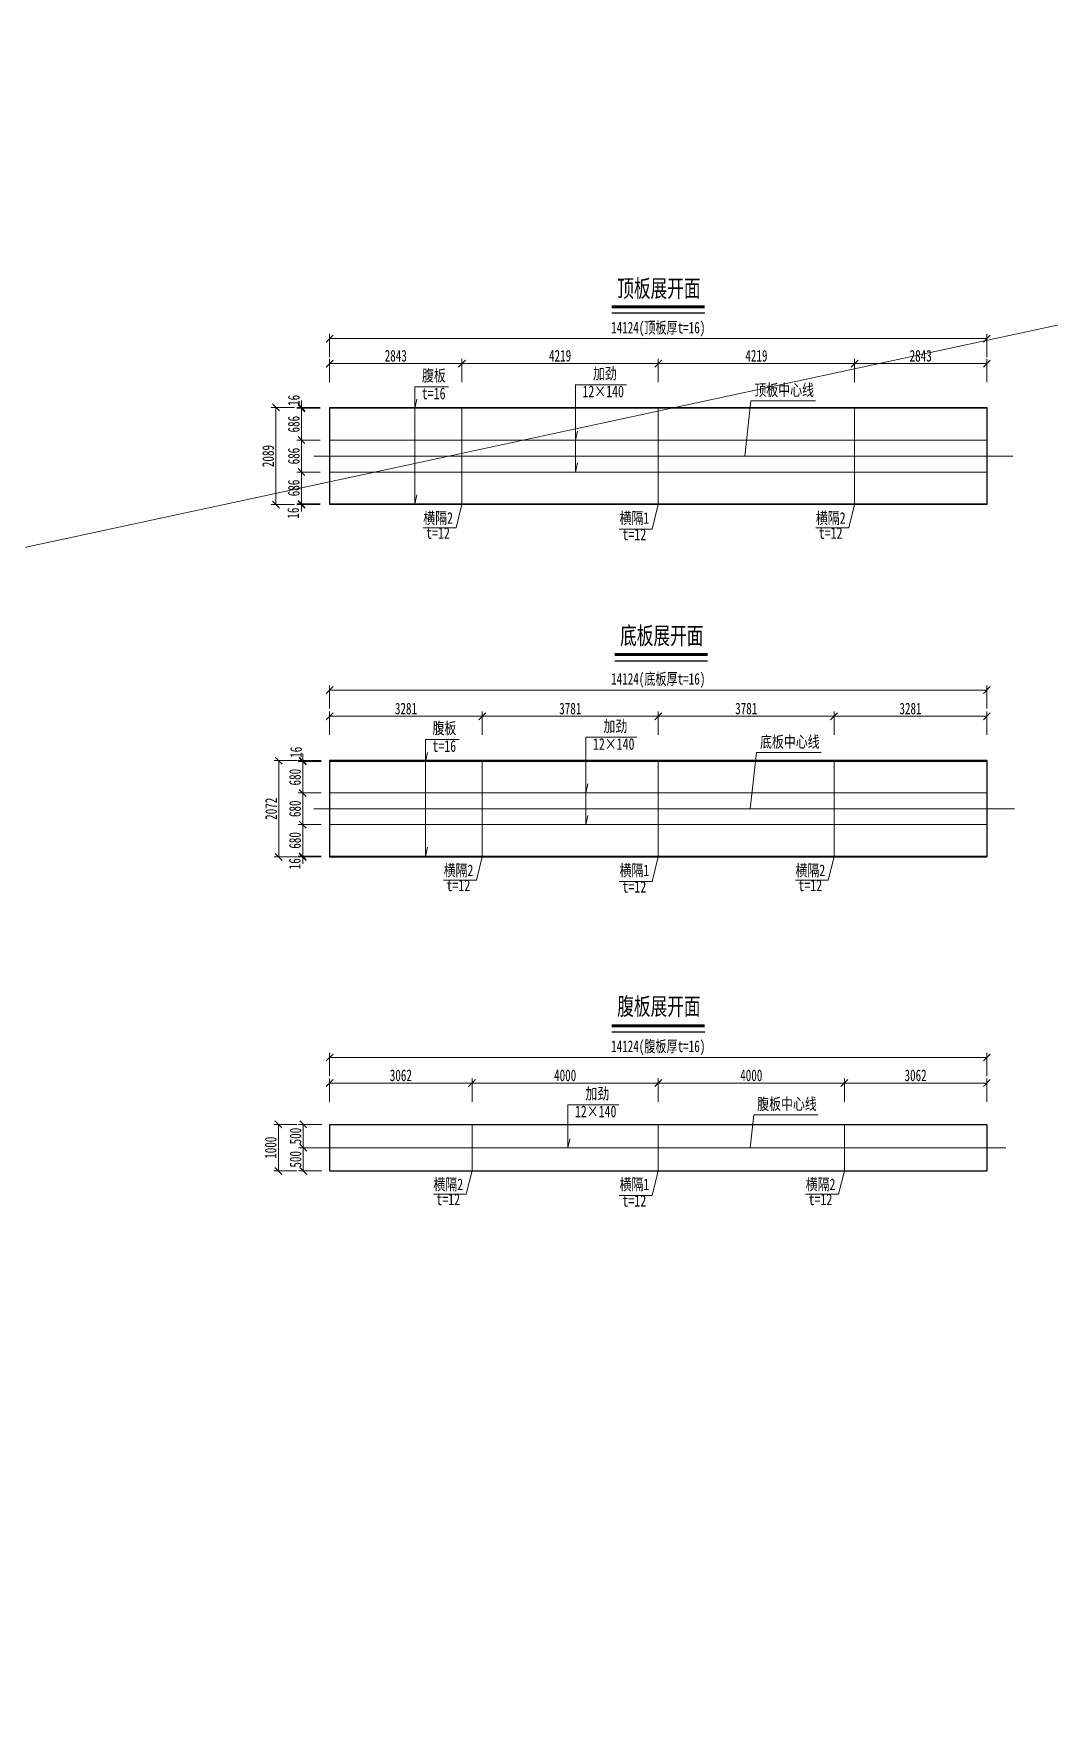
# Model space of a CAD drawing. Header units: millimetres. Extents: x -358959 to 47, y -122282 to 697692.
# Drawn here: x -128342 to -106514, y 109774 to 145938 of the extents above; entities that cross this region are included whole.
import ezdxf
from ezdxf.enums import TextEntityAlignment as Align

# ---------------------------------------------------------------- set-up
doc = ezdxf.new("R2010")
doc.units = ezdxf.units.MM
doc.header["$LTSCALE"] = 2
doc.header["$PDMODE"] = 34
doc.linetypes.add('CENTER2', pattern=[28.575, 19.05, -3.175, 3.175, -3.175])
doc.linetypes.add('DASHED', pattern=[0.75, 0.5, -0.25])
doc.layers.get('Defpoints').update_dxf_attribs({"color": 8, "lineweight": 9})
for name, color, linetype, lineweight in [('中心线', 7, 'CENTER2', 15), ('标注', 4, 'Continuous', 13), ('标注线及字体', 2, 'Continuous', 15), ('桥 构造粗实', 1, 'Continuous', 30), ('虚线', 4, 'DASHED', 15)]:
    doc.layers.add(name, color=color, linetype=linetype, lineweight=lineweight)
doc.styles.add('111', font='仿宋_GB2312.ttf', dxfattribs={"width": 0.7})
doc.styles.add('BM_Anno', font='仿宋_GB2312.ttf', dxfattribs={"width": 0.85})
doc.dimstyles.new('200', dxfattribs={"dimscale": 0, "dimtxt": 2.5, "dimasz": 1.5, "dimexe": 1, "dimexo": 1, "dimgap": 0.4, "dimtad": 1, "dimdec": 0, "dimdsep": 46, "dimtxsty": '111', "dimblk": 'OBLIQUE', "dimcen": 0, "dimclrd": 256, "dimclre": 256, "dimclrt": 256, "dimadec": 4, "dimazin": 0, "dimtfac": 1, "dimtdec": 0, "dimtmove": 2, "dimatfit": 3, "dimfxl": 4, "dimfxlon": 1, "dimtolj": 1, "dimlwd": -1, "dimlwe": -1, "dimarcsym": 0})

# ---------------------------------------------------------------- blocks, each defined once
blk = doc.blocks.new('_Oblique')
at = {"color": 0, "linetype": 'ByBlock', "lineweight": -2}
blk.add_line((-0.5, -0.5), (0.5, 0.5), dxfattribs=at)
blk = doc.blocks.new('*D3788')
at = {"layer": 'Defpoints', "color": 0, "ltscale": 5, "transparency": 16777216}
for p in [(47, 128645), (-143672, 126952), (-174, 126952)]:
    blk.add_point(p, dxfattribs=at)
at = {"layer": '标注', "ltscale": 5, "transparency": 16777216}
for p, q in [((-41, 128645), (-208, 128645)), ((-174, 128645), (-174, 126952)), ((-308, 126952), (-141, 126952))]:
    blk.add_line(p, q, dxfattribs=at)
at = {"layer": '标注', "ltscale": 5, "transparency": 16777216, "xscale": 50.00000000000006, "yscale": 50.00000000000006, "zscale": 50.00000000000006}
for p, rotation in [((-174, 128645), 90), ((-174, 126952), 270)]:
    blk.add_blockref('_Oblique', p, dxfattribs=dict(at, rotation=rotation))
at = {"layer": '标注', "ltscale": 5, "transparency": 16777216, "insert": (-229, 127798), "char_height": 83.3, "attachment_point": 5, "rotation": 90, "style": '111'}
blk.add_mtext('\\A1;1693', dxfattribs=at)
blk = doc.blocks.new('*D3859')
at = {"layer": 'Defpoints', "color": 0, "ltscale": 5, "transparency": 16777216}
for p in [(-122586, 137883), (-121982, 137899), (-121982, 137883)]:
    blk.add_point(p, dxfattribs=at)
at = {"layer": '标注', "ltscale": 5, "transparency": 16777216}
for p, q in [((-122186, 137899), (-122686, 137899)), ((-122186, 137883), (-122686, 137883)), ((-122586, 137899), (-122586, 138049)), ((-122586, 137899), (-122586, 137883)), ((-122586, 137883), (-122586, 137733))]:
    blk.add_line(p, q, dxfattribs=at)
at = {"layer": '标注', "ltscale": 5, "transparency": 16777216, "xscale": 150.0000000000001, "yscale": 150.0000000000001, "zscale": 150.0000000000001}
for p, rotation in [((-122586, 137899), 270), ((-122586, 137883), 90)]:
    blk.add_blockref('_Oblique', p, dxfattribs=dict(at, rotation=rotation))
at = {"layer": '标注', "ltscale": 5, "transparency": 16777216, "insert": (-122750, 138051), "char_height": 250, "attachment_point": 5, "rotation": 90, "style": '111'}
blk.add_mtext('\\A1;16', dxfattribs=at)
blk = doc.blocks.new('*D3860')
at = {"layer": 'Defpoints', "color": 0, "ltscale": 5, "transparency": 16777216}
for p in [(-121982, 137883), (-122586, 137197), (-121982, 137197)]:
    blk.add_point(p, dxfattribs=at)
at = {"layer": '标注', "ltscale": 5, "transparency": 16777216}
for p, q in [((-122186, 137883), (-122686, 137883)), ((-122586, 137883), (-122586, 137197)), ((-122186, 137197), (-122686, 137197))]:
    blk.add_line(p, q, dxfattribs=at)
at = {"layer": '标注', "ltscale": 5, "transparency": 16777216, "xscale": 150.0000000000001, "yscale": 150.0000000000001, "zscale": 150.0000000000001}
for p, rotation in [((-122586, 137883), 90), ((-122586, 137197), 270)]:
    blk.add_blockref('_Oblique', p, dxfattribs=dict(at, rotation=rotation))
at = {"layer": '标注', "ltscale": 5, "transparency": 16777216, "insert": (-122751, 137540), "char_height": 250, "attachment_point": 5, "rotation": 90, "style": '111'}
blk.add_mtext('\\A1;686', dxfattribs=at)
blk = doc.blocks.new('*D3861')
at = {"layer": 'Defpoints', "color": 0, "ltscale": 5, "transparency": 16777216}
for p in [(-121982, 137197), (-122586, 136511), (-121982, 136511)]:
    blk.add_point(p, dxfattribs=at)
at = {"layer": '标注', "ltscale": 5, "transparency": 16777216}
for p, q in [((-122186, 137197), (-122686, 137197)), ((-122586, 137197), (-122586, 136511)), ((-122186, 136511), (-122686, 136511))]:
    blk.add_line(p, q, dxfattribs=at)
at = {"layer": '标注', "ltscale": 5, "transparency": 16777216, "xscale": 150.0000000000001, "yscale": 150.0000000000001, "zscale": 150.0000000000001}
for p, rotation in [((-122586, 137197), 90), ((-122586, 136511), 270)]:
    blk.add_blockref('_Oblique', p, dxfattribs=dict(at, rotation=rotation))
at = {"layer": '标注', "ltscale": 5, "transparency": 16777216, "insert": (-122751, 136854), "char_height": 250, "attachment_point": 5, "rotation": 90, "style": '111'}
blk.add_mtext('\\A1;686', dxfattribs=at)
blk = doc.blocks.new('*D3862')
at = {"layer": 'Defpoints', "color": 0, "ltscale": 5, "transparency": 16777216}
for p in [(-121982, 136511), (-122586, 135826), (-121982, 135826)]:
    blk.add_point(p, dxfattribs=at)
at = {"layer": '标注', "ltscale": 5, "transparency": 16777216}
for p, q in [((-122186, 136511), (-122686, 136511)), ((-122586, 136511), (-122586, 135826)), ((-122186, 135826), (-122686, 135826))]:
    blk.add_line(p, q, dxfattribs=at)
at = {"layer": '标注', "ltscale": 5, "transparency": 16777216, "xscale": 150.0000000000001, "yscale": 150.0000000000001, "zscale": 150.0000000000001}
for p, rotation in [((-122586, 136511), 90), ((-122586, 135826), 270)]:
    blk.add_blockref('_Oblique', p, dxfattribs=dict(at, rotation=rotation))
at = {"layer": '标注', "ltscale": 5, "transparency": 16777216, "insert": (-122751, 136168), "char_height": 250, "attachment_point": 5, "rotation": 90, "style": '111'}
blk.add_mtext('\\A1;686', dxfattribs=at)
blk = doc.blocks.new('*D3863')
at = {"layer": 'Defpoints', "color": 0, "ltscale": 5, "transparency": 16777216}
for p in [(-122586, 135810), (-121982, 135826), (-121982, 135810)]:
    blk.add_point(p, dxfattribs=at)
at = {"layer": '标注', "ltscale": 5, "transparency": 16777216}
for p, q in [((-122586, 135826), (-122586, 135976)), ((-122186, 135826), (-122686, 135826)), ((-122186, 135810), (-122686, 135810)), ((-122586, 135826), (-122586, 135810)), ((-122586, 135810), (-122586, 135660))]:
    blk.add_line(p, q, dxfattribs=at)
at = {"layer": '标注', "ltscale": 5, "transparency": 16777216, "xscale": 150.0000000000001, "yscale": 150.0000000000001, "zscale": 150.0000000000001}
for p, rotation in [((-122586, 135826), 270), ((-122586, 135810), 90)]:
    blk.add_blockref('_Oblique', p, dxfattribs=dict(at, rotation=rotation))
at = {"layer": '标注', "ltscale": 5, "transparency": 16777216, "insert": (-122764, 135627), "char_height": 250, "attachment_point": 5, "rotation": 90, "style": '111'}
blk.add_mtext('\\A1;16', dxfattribs=at)
blk = doc.blocks.new('*D3864')
at = {"layer": 'Defpoints', "color": 0, "ltscale": 5, "transparency": 16777216}
for p in [(-121982, 137899), (-123137, 135810), (-121982, 135810)]:
    blk.add_point(p, dxfattribs=at)
at = {"layer": '标注', "ltscale": 5, "transparency": 16777216}
for p, q in [((-122737, 137899), (-123237, 137899)), ((-123137, 137899), (-123137, 135810)), ((-122737, 135810), (-123237, 135810))]:
    blk.add_line(p, q, dxfattribs=at)
at = {"layer": '标注', "ltscale": 5, "transparency": 16777216, "xscale": 150.0000000000001, "yscale": 150.0000000000001, "zscale": 150.0000000000001}
for p, rotation in [((-123137, 137899), 90), ((-123137, 135810), 270)]:
    blk.add_blockref('_Oblique', p, dxfattribs=dict(at, rotation=rotation))
at = {"layer": '标注', "ltscale": 5, "transparency": 16777216, "insert": (-123302, 136854), "char_height": 250, "attachment_point": 5, "rotation": 90, "style": '111'}
blk.add_mtext('\\A1;2089', dxfattribs=at)
blk = doc.blocks.new('*D3865')
at = {"layer": 'Defpoints', "color": 0, "ltscale": 5, "transparency": 16777216}
for p in [(-119139, 138844), (-121982, 137899), (-119139, 137899)]:
    blk.add_point(p, dxfattribs=at)
at = {"layer": '标注', "ltscale": 5, "transparency": 16777216}
for p, q in [((-121982, 138444), (-121982, 138944)), ((-119139, 138444), (-119139, 138944)), ((-121982, 138844), (-119139, 138844))]:
    blk.add_line(p, q, dxfattribs=at)
at = {"layer": '标注', "ltscale": 5, "transparency": 16777216, "xscale": 150.0000000000001, "yscale": 150.0000000000001, "zscale": 150.0000000000001, "rotation": 180}
blk.add_blockref('_Oblique', (-121982, 138844), dxfattribs=at)
at = {"layer": '标注', "ltscale": 5, "transparency": 16777216, "xscale": 150.0000000000001, "yscale": 150.0000000000001, "zscale": 150.0000000000001}
blk.add_blockref('_Oblique', (-119139, 138844), dxfattribs=at)
at = {"layer": '标注', "ltscale": 5, "transparency": 16777216, "insert": (-120560, 139009), "char_height": 250, "attachment_point": 5, "style": '111'}
blk.add_mtext('\\A1;2843', dxfattribs=at)
blk = doc.blocks.new('*D3866')
at = {"layer": 'Defpoints', "color": 0, "ltscale": 5, "transparency": 16777216}
for p in [(-114920, 138844), (-114920, 137899), (-119139, 137763)]:
    blk.add_point(p, dxfattribs=at)
at = {"layer": '标注', "ltscale": 5, "transparency": 16777216}
for p, q in [((-119139, 138444), (-119139, 138944)), ((-114920, 138444), (-114920, 138944)), ((-119139, 138844), (-114920, 138844))]:
    blk.add_line(p, q, dxfattribs=at)
at = {"layer": '标注', "ltscale": 5, "transparency": 16777216, "xscale": 150.0000000000001, "yscale": 150.0000000000001, "zscale": 150.0000000000001, "rotation": 180}
blk.add_blockref('_Oblique', (-119139, 138844), dxfattribs=at)
at = {"layer": '标注', "ltscale": 5, "transparency": 16777216, "xscale": 150.0000000000001, "yscale": 150.0000000000001, "zscale": 150.0000000000001}
blk.add_blockref('_Oblique', (-114920, 138844), dxfattribs=at)
at = {"layer": '标注', "ltscale": 5, "transparency": 16777216, "insert": (-117029, 139009), "char_height": 250, "attachment_point": 5, "style": '111'}
blk.add_mtext('\\A1;4219', dxfattribs=at)
blk = doc.blocks.new('*D3709')
at = {"layer": 'Defpoints', "color": 0, "ltscale": 5, "transparency": 16777216}
for p in [(-110701, 138844), (-110701, 137446), (-107858, 137411)]:
    blk.add_point(p, dxfattribs=at)
at = {"layer": '标注', "ltscale": 5, "transparency": 16777216}
for p, q in [((-110701, 138444), (-110701, 138944)), ((-107858, 138444), (-107858, 138944)), ((-107858, 138844), (-110701, 138844))]:
    blk.add_line(p, q, dxfattribs=at)
at = {"layer": '标注', "ltscale": 5, "transparency": 16777216, "xscale": 150.0000000000001, "yscale": 150.0000000000001, "zscale": 150.0000000000001, "rotation": 180}
blk.add_blockref('_Oblique', (-110701, 138844), dxfattribs=at)
at = {"layer": '标注', "ltscale": 5, "transparency": 16777216, "xscale": 150.0000000000001, "yscale": 150.0000000000001, "zscale": 150.0000000000001}
blk.add_blockref('_Oblique', (-107858, 138844), dxfattribs=at)
at = {"layer": '标注', "ltscale": 5, "transparency": 16777216, "insert": (-109279, 139009), "char_height": 250, "attachment_point": 5, "style": '111'}
blk.add_mtext('\\A1;2843', dxfattribs=at)
blk = doc.blocks.new('*D3710')
at = {"layer": 'Defpoints', "color": 0, "ltscale": 5, "transparency": 16777216}
for p in [(-114920, 138844), (-114920, 137570), (-110701, 137446)]:
    blk.add_point(p, dxfattribs=at)
at = {"layer": '标注', "ltscale": 5, "transparency": 16777216}
for p, q in [((-114920, 138444), (-114920, 138944)), ((-110701, 138444), (-110701, 138944)), ((-110701, 138844), (-114920, 138844))]:
    blk.add_line(p, q, dxfattribs=at)
at = {"layer": '标注', "ltscale": 5, "transparency": 16777216, "xscale": 150.0000000000001, "yscale": 150.0000000000001, "zscale": 150.0000000000001, "rotation": 180}
blk.add_blockref('_Oblique', (-114920, 138844), dxfattribs=at)
at = {"layer": '标注', "ltscale": 5, "transparency": 16777216, "xscale": 150.0000000000001, "yscale": 150.0000000000001, "zscale": 150.0000000000001}
blk.add_blockref('_Oblique', (-110701, 138844), dxfattribs=at)
at = {"layer": '标注', "ltscale": 5, "transparency": 16777216, "insert": (-112810, 139009), "char_height": 250, "attachment_point": 5, "style": '111'}
blk.add_mtext('\\A1;4219', dxfattribs=at)
blk = doc.blocks.new('*D3867')
at = {"layer": 'Defpoints', "color": 0, "ltscale": 5, "transparency": 16777216}
for p in [(-107858, 139379), (-121982, 137899), (-107858, 137899)]:
    blk.add_point(p, dxfattribs=at)
at = {"layer": '标注', "ltscale": 5, "transparency": 16777216}
for p, q in [((-121982, 138979), (-121982, 139479)), ((-121982, 139379), (-107858, 139379)), ((-107858, 138979), (-107858, 139479))]:
    blk.add_line(p, q, dxfattribs=at)
at = {"layer": '标注', "ltscale": 5, "transparency": 16777216, "xscale": 150.0000000000001, "yscale": 150.0000000000001, "zscale": 150.0000000000001, "rotation": 180}
blk.add_blockref('_Oblique', (-121982, 139379), dxfattribs=at)
at = {"layer": '标注', "ltscale": 5, "transparency": 16777216, "xscale": 150.0000000000001, "yscale": 150.0000000000001, "zscale": 150.0000000000001}
blk.add_blockref('_Oblique', (-107858, 139379), dxfattribs=at)
at = {"layer": '标注', "ltscale": 5, "transparency": 16777216, "insert": (-114920, 139583), "char_height": 250, "attachment_point": 5, "style": '111'}
blk.add_mtext('\\A1;14124(顶板厚t=16)', dxfattribs=at)
blk = doc.blocks.new('*D3868')
at = {"layer": 'Defpoints', "color": 0, "ltscale": 5, "transparency": 16777216}
for p in [(-122560, 130305), (-121982, 130305), (-121982, 130289)]:
    blk.add_point(p, dxfattribs=at)
at = {"layer": '标注', "ltscale": 5, "transparency": 16777216}
for p, q in [((-122160, 130305), (-122660, 130305)), ((-122160, 130289), (-122660, 130289)), ((-122560, 130305), (-122560, 130455)), ((-122560, 130289), (-122560, 130305)), ((-122560, 130289), (-122560, 130139))]:
    blk.add_line(p, q, dxfattribs=at)
at = {"layer": '标注', "ltscale": 5, "transparency": 16777216, "xscale": 150.0000000000001, "yscale": 150.0000000000001, "zscale": 150.0000000000001}
for p, rotation in [((-122560, 130305), 270), ((-122560, 130289), 90)]:
    blk.add_blockref('_Oblique', p, dxfattribs=dict(at, rotation=rotation))
at = {"layer": '标注', "ltscale": 5, "transparency": 16777216, "insert": (-122704, 130485), "char_height": 250, "attachment_point": 5, "rotation": 90, "style": '111'}
blk.add_mtext('\\A1;16', dxfattribs=at)
blk = doc.blocks.new('*D3869')
at = {"layer": 'Defpoints', "color": 0, "ltscale": 5, "transparency": 16777216}
for p in [(-121982, 130289), (-122560, 129609), (-121982, 129609)]:
    blk.add_point(p, dxfattribs=at)
at = {"layer": '标注', "ltscale": 5, "transparency": 16777216}
for p, q in [((-122160, 130289), (-122660, 130289)), ((-122560, 130289), (-122560, 129609)), ((-122160, 129609), (-122660, 129609))]:
    blk.add_line(p, q, dxfattribs=at)
at = {"layer": '标注', "ltscale": 5, "transparency": 16777216, "xscale": 150.0000000000001, "yscale": 150.0000000000001, "zscale": 150.0000000000001}
for p, rotation in [((-122560, 130289), 90), ((-122560, 129609), 270)]:
    blk.add_blockref('_Oblique', p, dxfattribs=dict(at, rotation=rotation))
at = {"layer": '标注', "ltscale": 5, "transparency": 16777216, "insert": (-122725, 129949), "char_height": 250, "attachment_point": 5, "rotation": 90, "style": '111'}
blk.add_mtext('\\A1;680', dxfattribs=at)
blk = doc.blocks.new('*D3870')
at = {"layer": 'Defpoints', "color": 0, "ltscale": 5, "transparency": 16777216}
for p in [(-121982, 129609), (-122560, 128929), (-121982, 128929)]:
    blk.add_point(p, dxfattribs=at)
at = {"layer": '标注', "ltscale": 5, "transparency": 16777216}
for p, q in [((-122160, 129609), (-122660, 129609)), ((-122560, 129609), (-122560, 128929)), ((-122160, 128929), (-122660, 128929))]:
    blk.add_line(p, q, dxfattribs=at)
at = {"layer": '标注', "ltscale": 5, "transparency": 16777216, "xscale": 150.0000000000001, "yscale": 150.0000000000001, "zscale": 150.0000000000001}
for p, rotation in [((-122560, 129609), 90), ((-122560, 128929), 270)]:
    blk.add_blockref('_Oblique', p, dxfattribs=dict(at, rotation=rotation))
at = {"layer": '标注', "ltscale": 5, "transparency": 16777216, "insert": (-122725, 129269), "char_height": 250, "attachment_point": 5, "rotation": 90, "style": '111'}
blk.add_mtext('\\A1;680', dxfattribs=at)
blk = doc.blocks.new('*D3871')
at = {"layer": 'Defpoints', "color": 0, "ltscale": 5, "transparency": 16777216}
for p in [(-121982, 128929), (-122560, 128249), (-121982, 128249)]:
    blk.add_point(p, dxfattribs=at)
at = {"layer": '标注', "ltscale": 5, "transparency": 16777216}
for p, q in [((-122160, 128929), (-122660, 128929)), ((-122560, 128929), (-122560, 128249)), ((-122160, 128249), (-122660, 128249))]:
    blk.add_line(p, q, dxfattribs=at)
at = {"layer": '标注', "ltscale": 5, "transparency": 16777216, "xscale": 150.0000000000001, "yscale": 150.0000000000001, "zscale": 150.0000000000001}
for p, rotation in [((-122560, 128929), 90), ((-122560, 128249), 270)]:
    blk.add_blockref('_Oblique', p, dxfattribs=dict(at, rotation=rotation))
at = {"layer": '标注', "ltscale": 5, "transparency": 16777216, "insert": (-122725, 128589), "char_height": 250, "attachment_point": 5, "rotation": 90, "style": '111'}
blk.add_mtext('\\A1;680', dxfattribs=at)
blk = doc.blocks.new('*D3872')
at = {"layer": 'Defpoints', "color": 0, "ltscale": 5, "transparency": 16777216}
for p in [(-122560, 128233), (-121982, 128249), (-121982, 128233)]:
    blk.add_point(p, dxfattribs=at)
at = {"layer": '标注', "ltscale": 5, "transparency": 16777216}
for p, q in [((-122560, 128249), (-122560, 128399)), ((-122160, 128249), (-122660, 128249)), ((-122160, 128233), (-122660, 128233)), ((-122560, 128249), (-122560, 128233)), ((-122560, 128233), (-122560, 128083))]:
    blk.add_line(p, q, dxfattribs=at)
at = {"layer": '标注', "ltscale": 5, "transparency": 16777216, "xscale": 150.0000000000001, "yscale": 150.0000000000001, "zscale": 150.0000000000001}
for p, rotation in [((-122560, 128249), 270), ((-122560, 128233), 90)]:
    blk.add_blockref('_Oblique', p, dxfattribs=dict(at, rotation=rotation))
at = {"layer": '标注', "ltscale": 5, "transparency": 16777216, "insert": (-122731, 128087), "char_height": 250, "attachment_point": 5, "rotation": 90, "style": '111'}
blk.add_mtext('\\A1;16', dxfattribs=at)
blk = doc.blocks.new('*D3873')
at = {"layer": 'Defpoints', "color": 0, "ltscale": 5, "transparency": 16777216}
for p in [(-123074, 130305), (-121982, 130305), (-121982, 128233)]:
    blk.add_point(p, dxfattribs=at)
at = {"layer": '标注', "ltscale": 5, "transparency": 16777216}
for p, q in [((-122674, 130305), (-123174, 130305)), ((-123074, 128233), (-123074, 130305)), ((-122674, 128233), (-123174, 128233))]:
    blk.add_line(p, q, dxfattribs=at)
at = {"layer": '标注', "ltscale": 5, "transparency": 16777216, "xscale": 150.0000000000001, "yscale": 150.0000000000001, "zscale": 150.0000000000001}
for p, rotation in [((-123074, 130305), 90), ((-123074, 128233), 270)]:
    blk.add_blockref('_Oblique', p, dxfattribs=dict(at, rotation=rotation))
at = {"layer": '标注', "ltscale": 5, "transparency": 16777216, "insert": (-123239, 129269), "char_height": 250, "attachment_point": 5, "rotation": 90, "style": '111'}
blk.add_mtext('\\A1;2072', dxfattribs=at)
blk = doc.blocks.new('*D3874')
at = {"layer": 'Defpoints', "color": 0, "ltscale": 5, "transparency": 16777216}
for p in [(-118701, 131258), (-121982, 130305), (-118701, 130305)]:
    blk.add_point(p, dxfattribs=at)
at = {"layer": '标注', "ltscale": 5, "transparency": 16777216}
for p, q in [((-121982, 130858), (-121982, 131358)), ((-118701, 130858), (-118701, 131358)), ((-121982, 131258), (-118701, 131258))]:
    blk.add_line(p, q, dxfattribs=at)
at = {"layer": '标注', "ltscale": 5, "transparency": 16777216, "xscale": 150.0000000000001, "yscale": 150.0000000000001, "zscale": 150.0000000000001, "rotation": 180}
blk.add_blockref('_Oblique', (-121982, 131258), dxfattribs=at)
at = {"layer": '标注', "ltscale": 5, "transparency": 16777216, "xscale": 150.0000000000001, "yscale": 150.0000000000001, "zscale": 150.0000000000001}
blk.add_blockref('_Oblique', (-118701, 131258), dxfattribs=at)
at = {"layer": '标注', "ltscale": 5, "transparency": 16777216, "insert": (-120341, 131423), "char_height": 250, "attachment_point": 5, "style": '111'}
blk.add_mtext('\\A1;3281', dxfattribs=at)
blk = doc.blocks.new('*D3875')
at = {"layer": 'Defpoints', "color": 0, "ltscale": 5, "transparency": 16777216}
for p in [(-107858, 131823), (-121982, 130305), (-107858, 130305)]:
    blk.add_point(p, dxfattribs=at)
at = {"layer": '标注', "ltscale": 5, "transparency": 16777216}
for p, q in [((-121982, 131423), (-121982, 131923)), ((-121982, 131823), (-107858, 131823)), ((-107858, 131423), (-107858, 131923))]:
    blk.add_line(p, q, dxfattribs=at)
at = {"layer": '标注', "ltscale": 5, "transparency": 16777216, "xscale": 150.0000000000001, "yscale": 150.0000000000001, "zscale": 150.0000000000001, "rotation": 180}
blk.add_blockref('_Oblique', (-121982, 131823), dxfattribs=at)
at = {"layer": '标注', "ltscale": 5, "transparency": 16777216, "xscale": 150.0000000000001, "yscale": 150.0000000000001, "zscale": 150.0000000000001}
blk.add_blockref('_Oblique', (-107858, 131823), dxfattribs=at)
at = {"layer": '标注', "ltscale": 5, "transparency": 16777216, "insert": (-114920, 132030), "char_height": 250, "attachment_point": 5, "style": '111'}
blk.add_mtext('\\A1;14124(底板厚t=16)', dxfattribs=at)
blk = doc.blocks.new('*D3711')
at = {"layer": 'Defpoints', "color": 0, "ltscale": 5, "transparency": 16777216}
for p in [(-114920, 131258), (-118701, 130024), (-114920, 129957)]:
    blk.add_point(p, dxfattribs=at)
at = {"layer": '标注', "ltscale": 5, "transparency": 16777216}
for p, q in [((-118701, 130858), (-118701, 131358)), ((-114920, 130858), (-114920, 131358)), ((-118701, 131258), (-114920, 131258))]:
    blk.add_line(p, q, dxfattribs=at)
at = {"layer": '标注', "ltscale": 5, "transparency": 16777216, "xscale": 150.0000000000001, "yscale": 150.0000000000001, "zscale": 150.0000000000001, "rotation": 180}
blk.add_blockref('_Oblique', (-118701, 131258), dxfattribs=at)
at = {"layer": '标注', "ltscale": 5, "transparency": 16777216, "xscale": 150.0000000000001, "yscale": 150.0000000000001, "zscale": 150.0000000000001}
blk.add_blockref('_Oblique', (-114920, 131258), dxfattribs=at)
at = {"layer": '标注', "ltscale": 5, "transparency": 16777216, "insert": (-116810, 131423), "char_height": 250, "attachment_point": 5, "style": '111'}
blk.add_mtext('\\A1;3781', dxfattribs=at)
blk = doc.blocks.new('*D3712')
at = {"layer": 'Defpoints', "color": 0, "ltscale": 5, "transparency": 16777216}
for p in [(-111139, 131258), (-111139, 129846), (-107858, 129820)]:
    blk.add_point(p, dxfattribs=at)
at = {"layer": '标注', "ltscale": 5, "transparency": 16777216}
for p, q in [((-111139, 130858), (-111139, 131358)), ((-107858, 130858), (-107858, 131358)), ((-107858, 131258), (-111139, 131258))]:
    blk.add_line(p, q, dxfattribs=at)
at = {"layer": '标注', "ltscale": 5, "transparency": 16777216, "xscale": 150.0000000000001, "yscale": 150.0000000000001, "zscale": 150.0000000000001, "rotation": 180}
blk.add_blockref('_Oblique', (-111139, 131258), dxfattribs=at)
at = {"layer": '标注', "ltscale": 5, "transparency": 16777216, "xscale": 150.0000000000001, "yscale": 150.0000000000001, "zscale": 150.0000000000001}
blk.add_blockref('_Oblique', (-107858, 131258), dxfattribs=at)
at = {"layer": '标注', "ltscale": 5, "transparency": 16777216, "insert": (-109498, 131423), "char_height": 250, "attachment_point": 5, "style": '111'}
blk.add_mtext('\\A1;3281', dxfattribs=at)
blk = doc.blocks.new('*D3713')
at = {"layer": 'Defpoints', "color": 0, "ltscale": 5, "transparency": 16777216}
for p in [(-114920, 131258), (-114920, 129842), (-111139, 129846)]:
    blk.add_point(p, dxfattribs=at)
at = {"layer": '标注', "ltscale": 5, "transparency": 16777216}
for p, q in [((-114920, 130858), (-114920, 131358)), ((-111139, 130858), (-111139, 131358)), ((-111139, 131258), (-114920, 131258))]:
    blk.add_line(p, q, dxfattribs=at)
at = {"layer": '标注', "ltscale": 5, "transparency": 16777216, "xscale": 150.0000000000001, "yscale": 150.0000000000001, "zscale": 150.0000000000001, "rotation": 180}
blk.add_blockref('_Oblique', (-114920, 131258), dxfattribs=at)
at = {"layer": '标注', "ltscale": 5, "transparency": 16777216, "xscale": 150.0000000000001, "yscale": 150.0000000000001, "zscale": 150.0000000000001}
blk.add_blockref('_Oblique', (-111139, 131258), dxfattribs=at)
at = {"layer": '标注', "ltscale": 5, "transparency": 16777216, "insert": (-113029, 131423), "char_height": 250, "attachment_point": 5, "style": '111'}
blk.add_mtext('\\A1;3781', dxfattribs=at)
blk = doc.blocks.new('*D3876')
at = {"layer": 'Defpoints', "color": 0, "ltscale": 5, "transparency": 16777216}
for p in [(-121982, 122481), (-122549, 121981), (-121982, 121981)]:
    blk.add_point(p, dxfattribs=at)
at = {"layer": '标注', "ltscale": 5, "transparency": 16777216}
for p, q in [((-122149, 122481), (-122649, 122481)), ((-122549, 122481), (-122549, 121981)), ((-122149, 121981), (-122649, 121981))]:
    blk.add_line(p, q, dxfattribs=at)
at = {"layer": '标注', "ltscale": 5, "transparency": 16777216, "xscale": 150.0000000000001, "yscale": 150.0000000000001, "zscale": 150.0000000000001}
for p, rotation in [((-122549, 122481), 90), ((-122549, 121981), 270)]:
    blk.add_blockref('_Oblique', p, dxfattribs=dict(at, rotation=rotation))
at = {"layer": '标注', "ltscale": 5, "transparency": 16777216, "insert": (-122714, 122231), "char_height": 250, "attachment_point": 5, "rotation": 90, "style": '111'}
blk.add_mtext('\\A1;500', dxfattribs=at)
blk = doc.blocks.new('*D3877')
at = {"layer": 'Defpoints', "color": 0, "ltscale": 5, "transparency": 16777216}
for p in [(-121982, 121981), (-122549, 121481), (-121982, 121481)]:
    blk.add_point(p, dxfattribs=at)
at = {"layer": '标注', "ltscale": 5, "transparency": 16777216}
for p, q in [((-122149, 121981), (-122649, 121981)), ((-122549, 121981), (-122549, 121481)), ((-122149, 121481), (-122649, 121481))]:
    blk.add_line(p, q, dxfattribs=at)
at = {"layer": '标注', "ltscale": 5, "transparency": 16777216, "xscale": 150.0000000000001, "yscale": 150.0000000000001, "zscale": 150.0000000000001}
for p, rotation in [((-122549, 121981), 90), ((-122549, 121481), 270)]:
    blk.add_blockref('_Oblique', p, dxfattribs=dict(at, rotation=rotation))
at = {"layer": '标注', "ltscale": 5, "transparency": 16777216, "insert": (-122714, 121731), "char_height": 250, "attachment_point": 5, "rotation": 90, "style": '111'}
blk.add_mtext('\\A1;500', dxfattribs=at)
blk = doc.blocks.new('*D3878')
at = {"layer": 'Defpoints', "color": 0, "ltscale": 5, "transparency": 16777216}
for p in [(-121982, 122481), (-123083, 121481), (-121982, 121481)]:
    blk.add_point(p, dxfattribs=at)
at = {"layer": '标注', "ltscale": 5, "transparency": 16777216}
for p, q in [((-122683, 122481), (-123183, 122481)), ((-123083, 122481), (-123083, 121481)), ((-122683, 121481), (-123183, 121481))]:
    blk.add_line(p, q, dxfattribs=at)
at = {"layer": '标注', "ltscale": 5, "transparency": 16777216, "xscale": 150.0000000000001, "yscale": 150.0000000000001, "zscale": 150.0000000000001}
for p, rotation in [((-123083, 122481), 90), ((-123083, 121481), 270)]:
    blk.add_blockref('_Oblique', p, dxfattribs=dict(at, rotation=rotation))
at = {"layer": '标注', "ltscale": 5, "transparency": 16777216, "insert": (-123248, 121981), "char_height": 250, "attachment_point": 5, "rotation": 90, "style": '111'}
blk.add_mtext('\\A1;1000', dxfattribs=at)
blk = doc.blocks.new('*D3879')
at = {"layer": 'Defpoints', "color": 0, "ltscale": 5, "transparency": 16777216}
for p in [(-118920, 123371), (-121982, 122481), (-118920, 122481)]:
    blk.add_point(p, dxfattribs=at)
at = {"layer": '标注', "ltscale": 5, "transparency": 16777216}
for p, q in [((-121982, 122971), (-121982, 123471)), ((-121982, 123371), (-118920, 123371)), ((-118920, 122971), (-118920, 123471))]:
    blk.add_line(p, q, dxfattribs=at)
at = {"layer": '标注', "ltscale": 5, "transparency": 16777216, "xscale": 150.0000000000001, "yscale": 150.0000000000001, "zscale": 150.0000000000001, "rotation": 180}
blk.add_blockref('_Oblique', (-121982, 123371), dxfattribs=at)
at = {"layer": '标注', "ltscale": 5, "transparency": 16777216, "xscale": 150.0000000000001, "yscale": 150.0000000000001, "zscale": 150.0000000000001}
blk.add_blockref('_Oblique', (-118920, 123371), dxfattribs=at)
at = {"layer": '标注', "ltscale": 5, "transparency": 16777216, "insert": (-120451, 123536), "char_height": 250, "attachment_point": 5, "style": '111'}
blk.add_mtext('\\A1;3062', dxfattribs=at)
blk = doc.blocks.new('*D3714')
at = {"layer": 'Defpoints', "color": 0, "ltscale": 5, "transparency": 16777216}
for p in [(-114920, 123371), (-118920, 122204), (-114920, 122211)]:
    blk.add_point(p, dxfattribs=at)
at = {"layer": '标注', "ltscale": 5, "transparency": 16777216}
for p, q in [((-118920, 122971), (-118920, 123471)), ((-118920, 123371), (-114920, 123371)), ((-114920, 122971), (-114920, 123471))]:
    blk.add_line(p, q, dxfattribs=at)
at = {"layer": '标注', "ltscale": 5, "transparency": 16777216, "xscale": 150.0000000000001, "yscale": 150.0000000000001, "zscale": 150.0000000000001, "rotation": 180}
blk.add_blockref('_Oblique', (-118920, 123371), dxfattribs=at)
at = {"layer": '标注', "ltscale": 5, "transparency": 16777216, "xscale": 150.0000000000001, "yscale": 150.0000000000001, "zscale": 150.0000000000001}
blk.add_blockref('_Oblique', (-114920, 123371), dxfattribs=at)
at = {"layer": '标注', "ltscale": 5, "transparency": 16777216, "insert": (-116920, 123536), "char_height": 250, "attachment_point": 5, "style": '111'}
blk.add_mtext('\\A1;4000', dxfattribs=at)
blk = doc.blocks.new('*D3715')
at = {"layer": 'Defpoints', "color": 0, "ltscale": 5, "transparency": 16777216}
for p in [(-107858, 123921), (-121982, 122481), (-107858, 122481)]:
    blk.add_point(p, dxfattribs=at)
at = {"layer": '标注', "ltscale": 5, "transparency": 16777216}
for p, q in [((-121982, 123521), (-121982, 124021)), ((-121982, 123921), (-107858, 123921)), ((-107858, 123521), (-107858, 124021))]:
    blk.add_line(p, q, dxfattribs=at)
at = {"layer": '标注', "ltscale": 5, "transparency": 16777216, "xscale": 150.0000000000001, "yscale": 150.0000000000001, "zscale": 150.0000000000001, "rotation": 180}
blk.add_blockref('_Oblique', (-121982, 123921), dxfattribs=at)
at = {"layer": '标注', "ltscale": 5, "transparency": 16777216, "xscale": 150.0000000000001, "yscale": 150.0000000000001, "zscale": 150.0000000000001}
blk.add_blockref('_Oblique', (-107858, 123921), dxfattribs=at)
at = {"layer": '标注', "ltscale": 5, "transparency": 16777216, "insert": (-114920, 124129), "char_height": 250, "attachment_point": 5, "style": '111'}
blk.add_mtext('\\A1;14124(腹板厚t=16)', dxfattribs=at)
blk = doc.blocks.new('*D3716')
at = {"layer": 'Defpoints', "color": 0, "ltscale": 5, "transparency": 16777216}
for p in [(-110920, 123371), (-110920, 122241), (-107858, 122309)]:
    blk.add_point(p, dxfattribs=at)
at = {"layer": '标注', "ltscale": 5, "transparency": 16777216}
for p, q in [((-110920, 122971), (-110920, 123471)), ((-107858, 123371), (-110920, 123371)), ((-107858, 122971), (-107858, 123471))]:
    blk.add_line(p, q, dxfattribs=at)
at = {"layer": '标注', "ltscale": 5, "transparency": 16777216, "xscale": 150.0000000000001, "yscale": 150.0000000000001, "zscale": 150.0000000000001, "rotation": 180}
blk.add_blockref('_Oblique', (-110920, 123371), dxfattribs=at)
at = {"layer": '标注', "ltscale": 5, "transparency": 16777216, "xscale": 150.0000000000001, "yscale": 150.0000000000001, "zscale": 150.0000000000001}
blk.add_blockref('_Oblique', (-107858, 123371), dxfattribs=at)
at = {"layer": '标注', "ltscale": 5, "transparency": 16777216, "insert": (-109389, 123536), "char_height": 250, "attachment_point": 5, "style": '111'}
blk.add_mtext('\\A1;3062', dxfattribs=at)
blk = doc.blocks.new('*D3717')
at = {"layer": 'Defpoints', "color": 0, "ltscale": 5, "transparency": 16777216}
for p in [(-114920, 123371), (-110920, 122241), (-114920, 122211)]:
    blk.add_point(p, dxfattribs=at)
at = {"layer": '标注', "ltscale": 5, "transparency": 16777216}
for p, q in [((-114920, 122971), (-114920, 123471)), ((-110920, 123371), (-114920, 123371)), ((-110920, 122971), (-110920, 123471))]:
    blk.add_line(p, q, dxfattribs=at)
at = {"layer": '标注', "ltscale": 5, "transparency": 16777216, "xscale": 150.0000000000001, "yscale": 150.0000000000001, "zscale": 150.0000000000001, "rotation": 180}
blk.add_blockref('_Oblique', (-114920, 123371), dxfattribs=at)
at = {"layer": '标注', "ltscale": 5, "transparency": 16777216, "xscale": 150.0000000000001, "yscale": 150.0000000000001, "zscale": 150.0000000000001}
blk.add_blockref('_Oblique', (-110920, 123371), dxfattribs=at)
at = {"layer": '标注', "ltscale": 5, "transparency": 16777216, "insert": (-112920, 123536), "char_height": 250, "attachment_point": 5, "style": '111'}
blk.add_mtext('\\A1;4000', dxfattribs=at)

msp = doc.modelspace()

# ---------------------------------------------------------------- linework, layer by layer
at = {"color": 4}
for p, q in [((-115918, 139931.9), (-113921.2, 139931.9)), ((-115855.9, 132453.9), (-113859.1, 132453.9)), ((-115918, 124469.9), (-113921.2, 124469.9))]:
    msp.add_line(p, q, dxfattribs=at)
at = {"color": 6, "const_width": 66.7}
for points in [[(-115918, 140065.2), (-113921.2, 140065.2)], [(-115855.9, 132587.2), (-113859.1, 132587.2)], [(-115918, 124603.2), (-113921.2, 124603.2)]]:
    msp.add_lwpolyline(points, dxfattribs=at)
at = {"layer": '中心线', "ltscale": 0.2}
for p, q in [((-107296.1, 136854.1), (-122321.2, 136854.1)), ((-122321.2, 129269.3), (-107265.5, 129269.3)), ((-122321.2, 121981.1), (-107447.8, 121981.1))]:
    msp.add_line(p, q, dxfattribs=at)
at = {"layer": '标注', "ltscale": 5}
msp.add_line((-77208.1, 145937.7), (-245232.2, 109774.4), dxfattribs=at)
at = {"layer": '标注'}
for p, q in [((-120150.4, 135825.6), (-120150.4, 138344.3)), ((-120150.4, 138344.3), (-119425.9, 138344.3)), ((-116699.1, 136511.2), (-116699.1, 138390.4)), ((-116699.1, 138388), (-115604.9, 138388)), ((-120150.4, 137882.6), (-120108.1, 138076.3)), ((-113060.4, 136853.1), (-112927.5, 138040.3)), ((-112927.5, 138040.3), (-111541.3, 138040.3)), ((-116699.1, 137196.9), (-116656.8, 137390.7)), ((-116699.1, 136511.2), (-116656.8, 136705)), ((-120150.4, 135825.6), (-120108.1, 136019.3)), ((-119138.6, 135809.6), (-119264.3, 135309.7)), ((-114919.6, 135809.6), (-115051.6, 135284.5)), ((-110700.6, 135809.6), (-110826.3, 135309.7)), ((-119971.6, 135309.7), (-119264.3, 135309.7)), ((-115758.9, 135284.5), (-115051.6, 135284.5)), ((-111533.6, 135309.7), (-110826.3, 135309.7)), ((-119923.5, 128249.3), (-119923.5, 130762.3)), ((-119923.5, 130762.3), (-119199, 130762.3)), ((-116472.2, 128929.3), (-116472.2, 130808.5)), ((-116472.2, 130806), (-115378.1, 130806)), ((-119923.5, 130289.3), (-119881.2, 130483)), ((-112941.5, 129269.3), (-112806.5, 130476.4)), ((-112806.5, 130476.4), (-111420.2, 130476.4)), ((-116472.2, 129614.9), (-116429.9, 129808.7)), ((-116472.2, 128929.3), (-116429.9, 129123)), ((-119923.5, 128249.3), (-119881.2, 128443)), ((-118700.6, 128233.3), (-118826.3, 127733.4)), ((-114919.6, 128233.3), (-115051.6, 127708.2)), ((-111138.6, 128233.3), (-111264.3, 127733.4)), ((-119533.6, 127733.4), (-118826.3, 127733.4)), ((-115758.9, 127708.2), (-115051.6, 127708.2)), ((-111971.6, 127733.4), (-111264.3, 127733.4)), ((-116860.5, 121981.1), (-116860.5, 122904.6)), ((-116860.5, 122904.6), (-115766.4, 122904.6)), ((-112946.7, 121981.1), (-112867.6, 122688.6)), ((-112867.6, 122688.6), (-111481.4, 122688.6)), ((-116860.5, 121981.1), (-116818.2, 122174.8)), ((-118919.6, 121481.1), (-119045.3, 120981.2)), ((-114919.6, 121481.1), (-115051.6, 120956)), ((-110919.6, 121481.1), (-111045.3, 120981.2)), ((-119752.6, 120981.2), (-119045.3, 120981.2)), ((-115758.9, 120956), (-115051.6, 120956)), ((-111752.6, 120981.2), (-111045.3, 120981.2))]:
    msp.add_line(p, q, dxfattribs=at)
at = {"layer": '桥 构造粗实'}
for p, q in [((-121981.6, 137898.6), (-121981.6, 135809.6)), ((-121981.6, 137898.6), (-107857.6, 137898.6)), ((-107857.6, 137898.6), (-107857.6, 135809.6)), ((-107857.6, 135809.6), (-121981.6, 135809.6)), ((-121981.6, 130305.3), (-121981.6, 128233.3)), ((-107857.6, 130305.3), (-121981.6, 130305.3)), ((-107857.6, 130305.3), (-107857.6, 128233.3)), ((-121981.6, 128233.3), (-107857.6, 128233.3)), ((-121981.6, 122481.1), (-121981.6, 121481.1)), ((-121981.6, 122481.1), (-107857.6, 122481.1)), ((-107857.6, 122481.1), (-107857.6, 121481.1)), ((-121981.6, 121481.1), (-107857.6, 121481.1))]:
    msp.add_line(p, q, dxfattribs=at)
at = {"layer": '虚线', "ltscale": 2}
for p, q in [((-121981.6, 137882.6), (-107857.6, 137882.6)), ((-121981.6, 137196.9), (-107857.6, 137196.9)), ((-121981.6, 136511.2), (-107857.6, 136511.2)), ((-107857.6, 135825.6), (-121981.6, 135825.6)), ((-107857.6, 130289.3), (-121981.6, 130289.3)), ((-121981.6, 129609.3), (-107857.6, 129609.3)), ((-121981.6, 128929.3), (-107857.6, 128929.3)), ((-121981.6, 128249.3), (-107857.6, 128249.3)), ((-121981.6, 121981.1), (-107857.6, 121981.1))]:
    msp.add_line(p, q, dxfattribs=at)
at = {"layer": '虚线', "color": 2, "ltscale": 2}
for p, q in [((-119138.6, 137898.6), (-119138.6, 135809.6)), ((-114919.6, 137898.6), (-114919.6, 135809.6)), ((-110700.6, 137898.6), (-110700.6, 135809.6)), ((-118700.6, 128233.3), (-118700.6, 130305.3)), ((-114919.6, 128233.3), (-114919.6, 130305.3)), ((-111138.6, 128233.3), (-111138.6, 130305.3)), ((-118919.6, 122481.1), (-118919.6, 121481.1)), ((-114919.6, 122481.1), (-114919.6, 121481.1)), ((-110919.6, 122481.1), (-110919.6, 121481.1))]:
    msp.add_line(p, q, dxfattribs=at)

# ---------------------------------------------------------------- texts
at = {"layer": '标注', "linetype": 'DASHED', "style": 'BM_Anno', "width": 0.75}
for s, p in [('腹板', (-119997.3, 138385.8)), ('加劲', (-116322.4, 138429.5)), ('t=16', (-120000.4, 138000.8)), ('12×140', (-116549.1, 138044.5)), ('顶板中心线', (-112851.8, 138074.7)), ('横隔2', (-119970.1, 135321.7)), ('横隔1', (-115751.1, 135321.7)), ('横隔2', (-111532.1, 135321.7)), ('t=12', (-119907.2, 135000)), ('t=12', (-115688.2, 134968.5)), ('t=12', (-111469.2, 135000)), ('腹板', (-119770.4, 130803.9)), ('加劲', (-116095.5, 130847.6)), ('t=16', (-119773.5, 130418.8)), ('12×140', (-116322.2, 130462.5)), ('底板中心线', (-112730.8, 130510.8)), ('横隔2', (-119532.1, 127745.4)), ('横隔1', (-115751.1, 127745.4)), ('横隔2', (-111970.1, 127745.4)), ('t=12', (-119469.2, 127423.7)), ('t=12', (-115688.2, 127392.2)), ('t=12', (-111907.2, 127423.7)), ('加劲', (-116483.8, 122946.2)), ('腹板中心线', (-112791.9, 122723)), ('12×140', (-116710.5, 122561.1)), ('横隔2', (-119751.1, 120993.2)), ('横隔1', (-115751.1, 120993.2)), ('横隔2', (-111751.1, 120993.2)), ('t=12', (-119688.2, 120671.5)), ('t=12', (-115688.2, 120640)), ('t=12', (-111688.2, 120671.5))]:
    msp.add_text(s, height=250, dxfattribs=at).set_placement(p, align=Align.BOTTOM_LEFT)
at = {"layer": '标注线及字体', "color": 0, "style": '111', "width": 0.7}
for s, p in [('顶板展开面', (-114905.8, 140465.1)), ('底板展开面', (-114843.7, 132999)), ('腹板展开面', (-114905.8, 125027.8))]:
    msp.add_text(s, height=375, dxfattribs=at).set_placement(p, align=Align.MIDDLE)

# ---------------------------------------------------------------- dimensions: what is measured, and where the dimension line sits
at = {"layer": '标注', "ltscale": 5}
for base, p1, p2, text, picture, middle in [((-107857.6, 139378.6), (-121981.6, 137898.6), (-107857.6, 137898.6), '<>(顶板厚t=16)', '*D3867', (-114919.6, 139583.5)), ((-107857.6, 131822.8), (-121981.6, 130305.3), (-107857.6, 130305.3), '<>(底板厚t=16)', '*D3875', (-114919.6, 132029.7)), ((-107857.6, 123920.6), (-121981.6, 122481.1), (-107857.6, 122481.1), '<>(腹板厚t=16)', '*D3715', (-114919.6, 124128.8))]:
    dim = msp.add_linear_dim(base=base, p1=p1, p2=p2, text=text, dimstyle='200', override={"dimscale": 100, "dimarcsym": 1}, dxfattribs=at)
    dim.commit()
    dim.dimension.update_dxf_attribs({"geometry": picture, "text_midpoint": middle})
for base, p1, p2, picture, middle in [((-119138.6, 138844), (-121981.6, 137898.6), (-119138.6, 137898.6), '*D3865', (-120560.1, 139009)), ((-114919.6, 138844), (-119138.6, 137762.8), (-114919.6, 137898.6), '*D3866', (-117029.1, 139009)), ((-118700.6, 131258.1), (-121981.6, 130305.3), (-118700.6, 130305.3), '*D3874', (-120341.1, 131423.1)), ((-114919.6, 131258.1), (-118700.6, 130024.2), (-114919.6, 129956.7), '*D3711', (-116810.1, 131423.1)), ((-118919.6, 123371.2), (-121981.6, 122481.1), (-118919.6, 122481.1), '*D3879', (-120450.6, 123536.2)), ((-114919.6, 123371.2), (-118919.6, 122203.8), (-114919.6, 122210.8), '*D3714', (-116919.6, 123536.2))]:
    dim = msp.add_linear_dim(base=base, p1=p1, p2=p2, dimstyle='200', override={"dimscale": 100, "dimarcsym": 1}, dxfattribs=at)
    dim.commit()
    dim.dimension.update_dxf_attribs({"geometry": picture, "text_midpoint": middle})
for base, p1, p2, angle, override, picture, middle in [((-114919.6, 138844), (-110700.6, 137446), (-114919.6, 137569.8), 180, {"dimscale": 100, "dimarcsym": 1}, '*D3710', (-112810.1, 139009)), ((-110700.6, 138844), (-107857.6, 137411.4), (-110700.6, 137446), 180, {"dimscale": 100, "dimarcsym": 1}, '*D3709', (-109279.1, 139009)), ((-123136.6, 135809.6), (-121981.6, 137898.6), (-121981.6, 135809.6), 90, {"dimscale": 100, "dimarcsym": 1}, '*D3864', (-123301.6, 136854.1)), ((-122586.3, 137196.9), (-121981.6, 137882.6), (-121981.6, 137196.9), 90, {"dimscale": 100, "dimarcsym": 1}, '*D3860', (-122751.3, 137539.7)), ((-122586.3, 136511.2), (-121981.6, 137196.9), (-121981.6, 136511.2), 90, {"dimscale": 100, "dimarcsym": 1}, '*D3861', (-122751.3, 136854.1)), ((-122586.3, 135825.6), (-121981.6, 136511.2), (-121981.6, 135825.6), 90, {"dimscale": 100, "dimarcsym": 1}, '*D3862', (-122751.3, 136168.4)), ((-114919.6, 131258.1), (-111138.6, 129846.4), (-114919.6, 129841.8), 180, {"dimscale": 100, "dimarcsym": 1}, '*D3713', (-113029.1, 131423.1)), ((-111138.6, 131258.1), (-107857.6, 129820.4), (-111138.6, 129846.4), 180, {"dimscale": 100, "dimarcsym": 1}, '*D3712', (-109498.1, 131423.1)), ((-123074.4, 130305.3), (-121981.6, 128233.3), (-121981.6, 130305.3), 90, {"dimscale": 100, "dimarcsym": 1}, '*D3873', (-123239.4, 129269.3)), ((-122560.4, 129609.3), (-121981.6, 130289.3), (-121981.6, 129609.3), 90, {"dimscale": 100, "dimarcsym": 1}, '*D3869', (-122725.4, 129949.3)), ((-122560.4, 128929.3), (-121981.6, 129609.3), (-121981.6, 128929.3), 90, {"dimscale": 100, "dimarcsym": 1}, '*D3870', (-122725.4, 129269.3)), ((-122560.4, 128249.3), (-121981.6, 128929.3), (-121981.6, 128249.3), 90, {"dimscale": 100, "dimarcsym": 1}, '*D3871', (-122725.4, 128589.3)), ((-174.2, 126952), (46.6, 128644.7), (-143672.1, 126952), 90, {"dimscale": 33.333333, "dimarcsym": 1}, '*D3788', (-229.2, 127798.4)), ((-114919.6, 123371.2), (-110919.6, 122241.5), (-114919.6, 122210.8), 180, {"dimscale": 100, "dimarcsym": 1}, '*D3717', (-112919.6, 123536.2)), ((-110919.6, 123371.2), (-107857.6, 122309), (-110919.6, 122241.5), 180, {"dimscale": 100, "dimarcsym": 1}, '*D3716', (-109388.6, 123536.2)), ((-123082.9, 121481.1), (-121981.6, 122481.1), (-121981.6, 121481.1), 90, {"dimscale": 100, "dimarcsym": 1}, '*D3878', (-123247.9, 121981.1)), ((-122549.3, 121981.1), (-121981.6, 122481.1), (-121981.6, 121981.1), 90, {"dimscale": 100, "dimarcsym": 1}, '*D3876', (-122714.3, 122231.1)), ((-122549.3, 121481.1), (-121981.6, 121981.1), (-121981.6, 121481.1), 90, {"dimscale": 100, "dimarcsym": 1}, '*D3877', (-122714.3, 121731.1))]:
    dim = msp.add_linear_dim(base=base, p1=p1, p2=p2, angle=angle, dimstyle='200', override=override, dxfattribs=at)
    dim.commit()
    dim.dimension.update_dxf_attribs({"geometry": picture, "text_midpoint": middle})
for base, p1, p2, picture, middle in [((-122586.3, 137882.6), (-121981.6, 137898.6), (-121981.6, 137882.6), '*D3859', (-122749.8, 138050.7)), ((-122586.3, 135809.6), (-121981.6, 135825.6), (-121981.6, 135809.6), '*D3863', (-122764.5, 135627.2)), ((-122560.4, 130305.3), (-121981.6, 130289.3), (-121981.6, 130305.3), '*D3868', (-122703.6, 130484.6)), ((-122560.4, 128233.3), (-121981.6, 128249.3), (-121981.6, 128233.3), '*D3872', (-122731.2, 128087))]:
    dim = msp.add_linear_dim(base=base, p1=p1, p2=p2, angle=90, dimstyle='200', override={"dimscale": 100, "dimarcsym": 1}, dxfattribs=at)
    dim.commit()
    dim.dimension.update_dxf_attribs({"geometry": picture, "text_midpoint": middle, "dimtype": 160})

doc.saveas('drawing.dxf')
